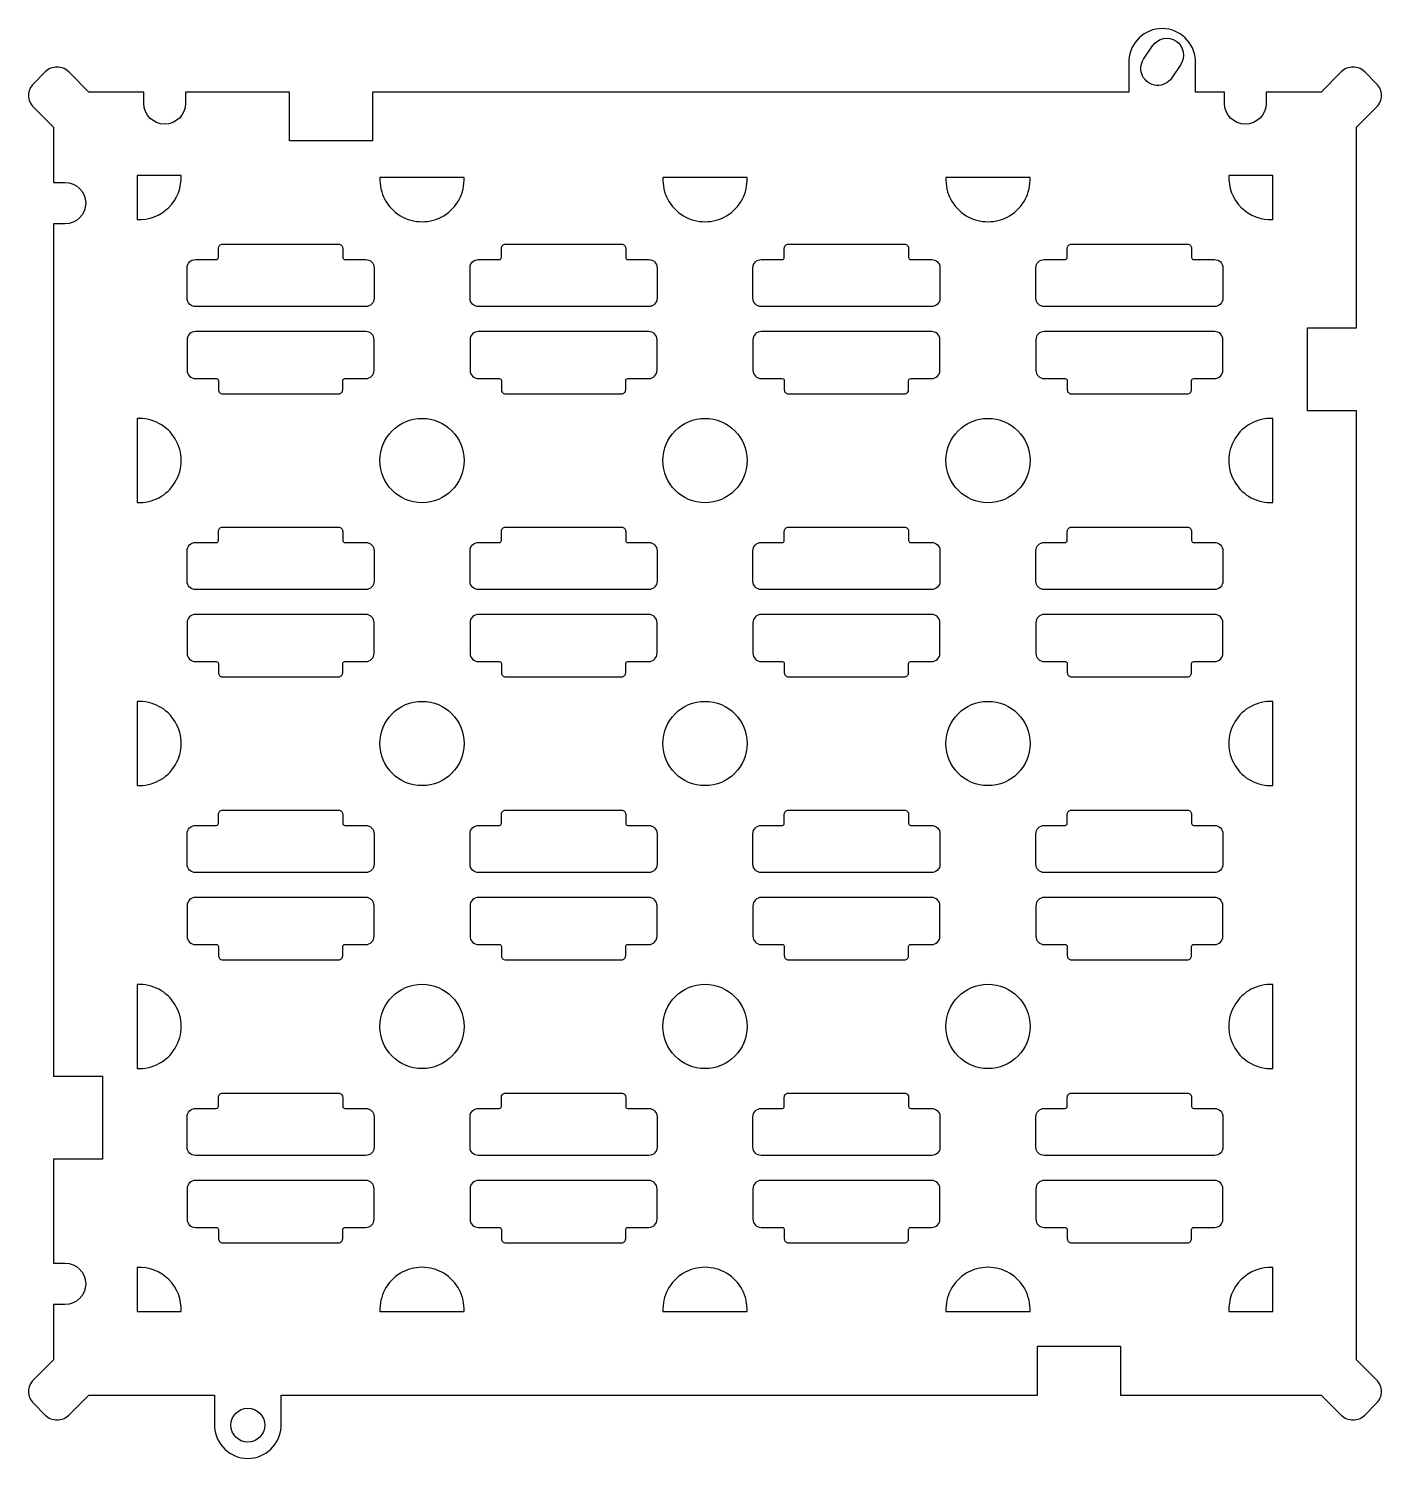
# Model space of a CAD drawing. Header units: millimetres. Extents: x -81 to 81, y -86 to 86.
import ezdxf

# ---------------------------------------------------------------- set-up
doc = ezdxf.new("R2010")
doc.units = ezdxf.units.MM
doc.layers.add('active_feature_0.1mm', color=7, linetype='Continuous')

msp = doc.modelspace()

# ---------------------------------------------------------------- linework, layer by layer
at = {"layer": 'active_feature_0.1mm', "linetype": 'Continuous', "lineweight": 25}
for points in [[(-80.79, -79.37), (-79.37, -80.79, 0.414214), (-76.54, -80.79), (-74.13, -78.38), (-59, -78.38), (-59, -82.19, 0.953125), (-51, -82.19), (-51, -78.38), (40, -78.38), (40, -72.5), (50, -72.5), (50, -78.38), (74.13, -78.38), (76.54, -80.79, 0.414214), (79.37, -80.79), (80.79, -79.37, 0.414214), (80.79, -76.54), (78.37, -74.13), (78.37, 40), (72.5, 40), (72.5, 50), (78.37, 50), (78.37, 74.13), (80.79, 76.54, 0.414214), (80.79, 79.37), (79.37, 80.79, 0.414214), (76.54, 80.79), (74.13, 78.37), (67.5, 78.37), (67.5, 77, -1), (62.5, 77), (62.5, 78.37), (59, 78.37), (59, 82.19, 0.953125), (51, 82.19), (51, 78.37), (-40, 78.37), (-40, 72.5), (-50, 72.5), (-50, 78.37), (-62.5, 78.37), (-62.5, 77, -1), (-67.5, 77), (-67.5, 78.37), (-74.13, 78.37), (-76.54, 80.79, 0.414214), (-79.37, 80.79), (-80.79, 79.37, 0.414214), (-80.79, 76.54), (-78.38, 74.13), (-78.38, 67.5), (-77, 67.5, -1), (-77, 62.5), (-78.38, 62.5), (-78.38, -40), (-72.5, -40), (-72.5, -50), (-78.38, -50), (-78.38, -62.5), (-77, -62.5, -1), (-77, -67.5), (-78.38, -67.5), (-78.38, -74.13), (-80.79, -76.54, 0.414214)], [(56.15, 80.07, -1), (52.77, 82.33), (53.85, 83.93, -1), (57.23, 81.67)], [(-63.02, 68.33), (-68.33, 68.33), (-68.33, 63.02, 0.44342)], [(-28.98, 68.08), (-39.1, 68.08, 1.050598)], [(5.06, 68.08), (-5.06, 68.08, 1.050598)], [(39.1, 68.08), (28.98, 68.08, 1.050598)], [(68.33, 63.02), (68.33, 68.33), (63.02, 68.33, 0.44342)], [(-68.33, 39.1), (-68.33, 28.98, 1.050598)], [(68.33, 28.98), (68.33, 39.1, 1.050598)], [(-68.33, 5.06), (-68.33, -5.06, 1.050598)], [(68.33, -5.06), (68.33, 5.06, 1.050598)], [(-68.33, -28.98), (-68.33, -39.1, 1.050598)], [(68.33, -39.1), (68.33, -28.98, 1.050598)], [(-68.33, -63.02), (-68.33, -68.33), (-63.02, -68.33, 0.44342)], [(-39.1, -68.33), (-28.98, -68.33, 1.050598)], [(-5.06, -68.33), (5.06, -68.33, 1.050598)], [(28.98, -68.33), (39.1, -68.33, 1.050598)], [(63.02, -68.33), (68.33, -68.33), (68.33, -63.02, 0.44342)]]:
    msp.add_lwpolyline(points, format="xyb", close=True, dxfattribs=at)
at = {"layer": 'active_feature_0.1mm'}
for points in [[(-61.31, 52.56, -0.414214), (-62.31, 53.56), (-62.31, 57.22, -0.414214), (-61.31, 58.22), (-58.79, 58.22, 0.414214), (-58.54, 58.47), (-58.54, 59.56, -0.414214), (-58.04, 60.06), (-44.08, 60.06, -0.414214), (-43.58, 59.56), (-43.58, 58.47, 0.414214), (-43.33, 58.22), (-40.81, 58.22, -0.414214), (-39.81, 57.22), (-39.81, 53.56, -0.414214), (-40.81, 52.56)], [(-27.27, 52.56, -0.414214), (-28.27, 53.56), (-28.27, 57.22, -0.414214), (-27.27, 58.22), (-24.75, 58.22, 0.414214), (-24.5, 58.47), (-24.5, 59.56, -0.414214), (-24, 60.06), (-10.04, 60.06, -0.414214), (-9.54, 59.56), (-9.54, 58.47, 0.414214), (-9.29, 58.22), (-6.77, 58.22, -0.414214), (-5.77, 57.22), (-5.77, 53.56, -0.414214), (-6.77, 52.56)], [(6.77, 52.56, -0.414214), (5.77, 53.56), (5.77, 57.22, -0.414214), (6.77, 58.22), (9.29, 58.22, 0.414214), (9.54, 58.47), (9.54, 59.56, -0.414214), (10.04, 60.06), (24, 60.06, -0.414214), (24.5, 59.56), (24.5, 58.47, 0.414214), (24.75, 58.22), (27.27, 58.22, -0.414214), (28.27, 57.22), (28.27, 53.56, -0.414214), (27.27, 52.56)], [(40.81, 52.56, -0.414214), (39.81, 53.56), (39.81, 57.22, -0.414214), (40.81, 58.22), (43.33, 58.22, 0.414214), (43.58, 58.47), (43.58, 59.56, -0.414214), (44.08, 60.06), (58.04, 60.06, -0.414214), (58.54, 59.56), (58.54, 58.47, 0.414214), (58.79, 58.22), (61.31, 58.22, -0.414214), (62.31, 57.22), (62.31, 53.56, -0.414214), (61.31, 52.56)], [(-61.31, 49.56, 0.414214), (-62.31, 48.56), (-62.31, 44.9, 0.414214), (-61.31, 43.9), (-58.79, 43.9, -0.414214), (-58.54, 43.65), (-58.54, 42.56, 0.414214), (-58.04, 42.06), (-44.08, 42.06, 0.414214), (-43.58, 42.56), (-43.58, 43.65, -0.414214), (-43.33, 43.9), (-40.81, 43.9, 0.414214), (-39.81, 44.9), (-39.81, 48.56, 0.414214), (-40.81, 49.56)], [(-27.27, 49.56, 0.414214), (-28.27, 48.56), (-28.27, 44.9, 0.414214), (-27.27, 43.9), (-24.75, 43.9, -0.414214), (-24.5, 43.65), (-24.5, 42.56, 0.414214), (-24, 42.06), (-10.04, 42.06, 0.414214), (-9.54, 42.56), (-9.54, 43.65, -0.414214), (-9.29, 43.9), (-6.77, 43.9, 0.414214), (-5.77, 44.9), (-5.77, 48.56, 0.414214), (-6.77, 49.56)], [(6.77, 49.56, 0.414214), (5.77, 48.56), (5.77, 44.9, 0.414214), (6.77, 43.9), (9.29, 43.9, -0.414214), (9.54, 43.65), (9.54, 42.56, 0.414214), (10.04, 42.06), (24, 42.06, 0.414214), (24.5, 42.56), (24.5, 43.65, -0.414214), (24.75, 43.9), (27.27, 43.9, 0.414214), (28.27, 44.9), (28.27, 48.56, 0.414214), (27.27, 49.56)], [(40.81, 49.56, 0.414214), (39.81, 48.56), (39.81, 44.9, 0.414214), (40.81, 43.9), (43.33, 43.9, -0.414214), (43.58, 43.65), (43.58, 42.56, 0.414214), (44.08, 42.06), (58.04, 42.06, 0.414214), (58.54, 42.56), (58.54, 43.65, -0.414214), (58.79, 43.9), (61.31, 43.9, 0.414214), (62.31, 44.9), (62.31, 48.56, 0.414214), (61.31, 49.56)], [(-61.31, 18.52, -0.414214), (-62.31, 19.52), (-62.31, 23.18, -0.414214), (-61.31, 24.18), (-58.79, 24.18, 0.414214), (-58.54, 24.43), (-58.54, 25.52, -0.414214), (-58.04, 26.02), (-44.08, 26.02, -0.414214), (-43.58, 25.52), (-43.58, 24.43, 0.414214), (-43.33, 24.18), (-40.81, 24.18, -0.414214), (-39.81, 23.18), (-39.81, 19.52, -0.414214), (-40.81, 18.52)], [(-27.27, 18.52, -0.414214), (-28.27, 19.52), (-28.27, 23.18, -0.414214), (-27.27, 24.18), (-24.75, 24.18, 0.414214), (-24.5, 24.43), (-24.5, 25.52, -0.414214), (-24, 26.02), (-10.04, 26.02, -0.414214), (-9.54, 25.52), (-9.54, 24.43, 0.414214), (-9.29, 24.18), (-6.77, 24.18, -0.414214), (-5.77, 23.18), (-5.77, 19.52, -0.414214), (-6.77, 18.52)], [(6.77, 18.52, -0.414214), (5.77, 19.52), (5.77, 23.18, -0.414214), (6.77, 24.18), (9.29, 24.18, 0.414214), (9.54, 24.43), (9.54, 25.52, -0.414214), (10.04, 26.02), (24, 26.02, -0.414214), (24.5, 25.52), (24.5, 24.43, 0.414214), (24.75, 24.18), (27.27, 24.18, -0.414214), (28.27, 23.18), (28.27, 19.52, -0.414214), (27.27, 18.52)], [(40.81, 18.52, -0.414214), (39.81, 19.52), (39.81, 23.18, -0.414214), (40.81, 24.18), (43.33, 24.18, 0.414214), (43.58, 24.43), (43.58, 25.52, -0.414214), (44.08, 26.02), (58.04, 26.02, -0.414214), (58.54, 25.52), (58.54, 24.43, 0.414214), (58.79, 24.18), (61.31, 24.18, -0.414214), (62.31, 23.18), (62.31, 19.52, -0.414214), (61.31, 18.52)], [(-61.31, 15.52, 0.414214), (-62.31, 14.52), (-62.31, 10.86, 0.414214), (-61.31, 9.86), (-58.79, 9.86, -0.414214), (-58.54, 9.61), (-58.54, 8.52, 0.414214), (-58.04, 8.02), (-44.08, 8.02, 0.414214), (-43.58, 8.52), (-43.58, 9.61, -0.414214), (-43.33, 9.86), (-40.81, 9.86, 0.414214), (-39.81, 10.86), (-39.81, 14.52, 0.414214), (-40.81, 15.52)], [(-27.27, 15.52, 0.414214), (-28.27, 14.52), (-28.27, 10.86, 0.414214), (-27.27, 9.86), (-24.75, 9.86, -0.414214), (-24.5, 9.61), (-24.5, 8.52, 0.414214), (-24, 8.02), (-10.04, 8.02, 0.414214), (-9.54, 8.52), (-9.54, 9.61, -0.414214), (-9.29, 9.86), (-6.77, 9.86, 0.414214), (-5.77, 10.86), (-5.77, 14.52, 0.414214), (-6.77, 15.52)], [(6.77, 15.52, 0.414214), (5.77, 14.52), (5.77, 10.86, 0.414214), (6.77, 9.86), (9.29, 9.86, -0.414214), (9.54, 9.61), (9.54, 8.52, 0.414214), (10.04, 8.02), (24, 8.02, 0.414214), (24.5, 8.52), (24.5, 9.61, -0.414214), (24.75, 9.86), (27.27, 9.86, 0.414214), (28.27, 10.86), (28.27, 14.52, 0.414214), (27.27, 15.52)], [(40.81, 15.52, 0.414214), (39.81, 14.52), (39.81, 10.86, 0.414214), (40.81, 9.86), (43.33, 9.86, -0.414214), (43.58, 9.61), (43.58, 8.52, 0.414214), (44.08, 8.02), (58.04, 8.02, 0.414214), (58.54, 8.52), (58.54, 9.61, -0.414214), (58.79, 9.86), (61.31, 9.86, 0.414214), (62.31, 10.86), (62.31, 14.52, 0.414214), (61.31, 15.52)], [(-61.31, -15.52, -0.414214), (-62.31, -14.52), (-62.31, -10.86, -0.414214), (-61.31, -9.86), (-58.79, -9.86, 0.414214), (-58.54, -9.61), (-58.54, -8.52, -0.414214), (-58.04, -8.02), (-44.08, -8.02, -0.414214), (-43.58, -8.52), (-43.58, -9.61, 0.414214), (-43.33, -9.86), (-40.81, -9.86, -0.414214), (-39.81, -10.86), (-39.81, -14.52, -0.414214), (-40.81, -15.52)], [(-27.27, -15.52, -0.414214), (-28.27, -14.52), (-28.27, -10.86, -0.414214), (-27.27, -9.86), (-24.75, -9.86, 0.414214), (-24.5, -9.61), (-24.5, -8.52, -0.414214), (-24, -8.02), (-10.04, -8.02, -0.414214), (-9.54, -8.52), (-9.54, -9.61, 0.414214), (-9.29, -9.86), (-6.77, -9.86, -0.414214), (-5.77, -10.86), (-5.77, -14.52, -0.414214), (-6.77, -15.52)], [(6.77, -15.52, -0.414214), (5.77, -14.52), (5.77, -10.86, -0.414214), (6.77, -9.86), (9.29, -9.86, 0.414214), (9.54, -9.61), (9.54, -8.52, -0.414214), (10.04, -8.02), (24, -8.02, -0.414214), (24.5, -8.52), (24.5, -9.61, 0.414214), (24.75, -9.86), (27.27, -9.86, -0.414214), (28.27, -10.86), (28.27, -14.52, -0.414214), (27.27, -15.52)], [(40.81, -15.52, -0.414214), (39.81, -14.52), (39.81, -10.86, -0.414214), (40.81, -9.86), (43.33, -9.86, 0.414214), (43.58, -9.61), (43.58, -8.52, -0.414214), (44.08, -8.02), (58.04, -8.02, -0.414214), (58.54, -8.52), (58.54, -9.61, 0.414214), (58.79, -9.86), (61.31, -9.86, -0.414214), (62.31, -10.86), (62.31, -14.52, -0.414214), (61.31, -15.52)], [(-61.31, -18.52, 0.414214), (-62.31, -19.52), (-62.31, -23.18, 0.414214), (-61.31, -24.18), (-58.79, -24.18, -0.414214), (-58.54, -24.43), (-58.54, -25.52, 0.414214), (-58.04, -26.02), (-44.08, -26.02, 0.414214), (-43.58, -25.52), (-43.58, -24.43, -0.414214), (-43.33, -24.18), (-40.81, -24.18, 0.414214), (-39.81, -23.18), (-39.81, -19.52, 0.414214), (-40.81, -18.52)], [(-27.27, -18.52, 0.414214), (-28.27, -19.52), (-28.27, -23.18, 0.414214), (-27.27, -24.18), (-24.75, -24.18, -0.414214), (-24.5, -24.43), (-24.5, -25.52, 0.414214), (-24, -26.02), (-10.04, -26.02, 0.414214), (-9.54, -25.52), (-9.54, -24.43, -0.414214), (-9.29, -24.18), (-6.77, -24.18, 0.414214), (-5.77, -23.18), (-5.77, -19.52, 0.414214), (-6.77, -18.52)], [(6.77, -18.52, 0.414214), (5.77, -19.52), (5.77, -23.18, 0.414214), (6.77, -24.18), (9.29, -24.18, -0.414214), (9.54, -24.43), (9.54, -25.52, 0.414214), (10.04, -26.02), (24, -26.02, 0.414214), (24.5, -25.52), (24.5, -24.43, -0.414214), (24.75, -24.18), (27.27, -24.18, 0.414214), (28.27, -23.18), (28.27, -19.52, 0.414214), (27.27, -18.52)], [(40.81, -18.52, 0.414214), (39.81, -19.52), (39.81, -23.18, 0.414214), (40.81, -24.18), (43.33, -24.18, -0.414214), (43.58, -24.43), (43.58, -25.52, 0.414214), (44.08, -26.02), (58.04, -26.02, 0.414214), (58.54, -25.52), (58.54, -24.43, -0.414214), (58.79, -24.18), (61.31, -24.18, 0.414214), (62.31, -23.18), (62.31, -19.52, 0.414214), (61.31, -18.52)], [(-61.31, -49.56, -0.414214), (-62.31, -48.56), (-62.31, -44.9, -0.414214), (-61.31, -43.9), (-58.79, -43.9, 0.414214), (-58.54, -43.65), (-58.54, -42.56, -0.414214), (-58.04, -42.06), (-44.08, -42.06, -0.414214), (-43.58, -42.56), (-43.58, -43.65, 0.414214), (-43.33, -43.9), (-40.81, -43.9, -0.414214), (-39.81, -44.9), (-39.81, -48.56, -0.414214), (-40.81, -49.56)], [(-27.27, -49.56, -0.414214), (-28.27, -48.56), (-28.27, -44.9, -0.414214), (-27.27, -43.9), (-24.75, -43.9, 0.414214), (-24.5, -43.65), (-24.5, -42.56, -0.414214), (-24, -42.06), (-10.04, -42.06, -0.414214), (-9.54, -42.56), (-9.54, -43.65, 0.414214), (-9.29, -43.9), (-6.77, -43.9, -0.414214), (-5.77, -44.9), (-5.77, -48.56, -0.414214), (-6.77, -49.56)], [(6.77, -49.56, -0.414214), (5.77, -48.56), (5.77, -44.9, -0.414214), (6.77, -43.9), (9.29, -43.9, 0.414214), (9.54, -43.65), (9.54, -42.56, -0.414214), (10.04, -42.06), (24, -42.06, -0.414214), (24.5, -42.56), (24.5, -43.65, 0.414214), (24.75, -43.9), (27.27, -43.9, -0.414214), (28.27, -44.9), (28.27, -48.56, -0.414214), (27.27, -49.56)], [(40.81, -49.56, -0.414214), (39.81, -48.56), (39.81, -44.9, -0.414214), (40.81, -43.9), (43.33, -43.9, 0.414214), (43.58, -43.65), (43.58, -42.56, -0.414214), (44.08, -42.06), (58.04, -42.06, -0.414214), (58.54, -42.56), (58.54, -43.65, 0.414214), (58.79, -43.9), (61.31, -43.9, -0.414214), (62.31, -44.9), (62.31, -48.56, -0.414214), (61.31, -49.56)], [(-61.31, -52.56, 0.414214), (-62.31, -53.56), (-62.31, -57.22, 0.414214), (-61.31, -58.22), (-58.79, -58.22, -0.414214), (-58.54, -58.47), (-58.54, -59.56, 0.414214), (-58.04, -60.06), (-44.08, -60.06, 0.414214), (-43.58, -59.56), (-43.58, -58.47, -0.414214), (-43.33, -58.22), (-40.81, -58.22, 0.414214), (-39.81, -57.22), (-39.81, -53.56, 0.414214), (-40.81, -52.56)], [(-27.27, -52.56, 0.414214), (-28.27, -53.56), (-28.27, -57.22, 0.414214), (-27.27, -58.22), (-24.75, -58.22, -0.414214), (-24.5, -58.47), (-24.5, -59.56, 0.414214), (-24, -60.06), (-10.04, -60.06, 0.414214), (-9.54, -59.56), (-9.54, -58.47, -0.414214), (-9.29, -58.22), (-6.77, -58.22, 0.414214), (-5.77, -57.22), (-5.77, -53.56, 0.414214), (-6.77, -52.56)], [(6.77, -52.56, 0.414214), (5.77, -53.56), (5.77, -57.22, 0.414214), (6.77, -58.22), (9.29, -58.22, -0.414214), (9.54, -58.47), (9.54, -59.56, 0.414214), (10.04, -60.06), (24, -60.06, 0.414214), (24.5, -59.56), (24.5, -58.47, -0.414214), (24.75, -58.22), (27.27, -58.22, 0.414214), (28.27, -57.22), (28.27, -53.56, 0.414214), (27.27, -52.56)], [(40.81, -52.56, 0.414214), (39.81, -53.56), (39.81, -57.22, 0.414214), (40.81, -58.22), (43.33, -58.22, -0.414214), (43.58, -58.47), (43.58, -59.56, 0.414214), (44.08, -60.06), (58.04, -60.06, 0.414214), (58.54, -59.56), (58.54, -58.47, -0.414214), (58.79, -58.22), (61.31, -58.22, 0.414214), (62.31, -57.22), (62.31, -53.56, 0.414214), (61.31, -52.56)]]:
    msp.add_lwpolyline(points, format="xyb", close=True, dxfattribs=at)
at = {"layer": 'active_feature_0.1mm', "linetype": 'Continuous', "lineweight": 25}
for centre, radius in [((-34.04, 34.04), 5.07), ((0, 34.04), 5.07), ((34.04, 34.04), 5.07), ((-34.04, 0), 5.07), ((0, 0), 5.07), ((34.04, 0), 5.07), ((-34.04, -34.04), 5.07), ((0, -34.04), 5.07), ((34.04, -34.04), 5.07), ((-55, -82), 2.03)]:
    msp.add_circle(centre, radius, dxfattribs=at)

doc.saveas('drawing.dxf')
